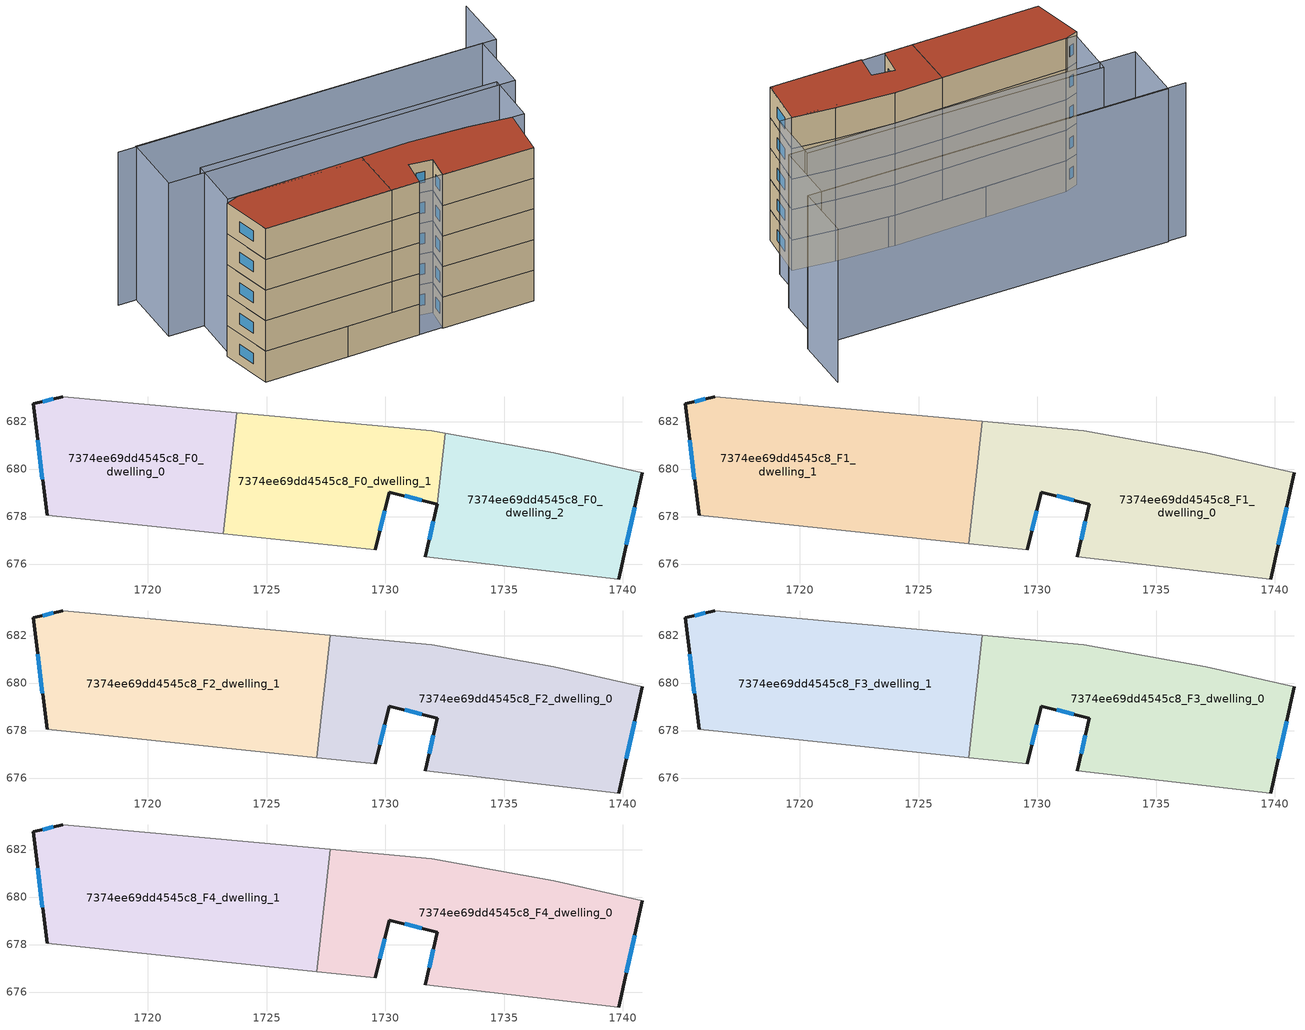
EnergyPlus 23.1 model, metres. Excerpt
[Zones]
7374ee69dd4545c8_F0_dwelling_0
 floor ground (EU_floor_Construction): 1723.75,682.37 1723.18,677.27 1715.75,678.05 1715.16,682.74 1716.41,683.05 z0
 wall outside (EU_wall_Construction): 1716.41,683.05 1715.16,682.74 1715.75,678.05 z0:3
 wall adiabatic (EU_wall_Construction): 1723.75,682.37 1716.41,683.05 / 1715.75,678.05 1723.18,677.27 z0:3
 wall to 7374ee69dd4545c8_F0_dwelling_1 (EU_wall_Construction): 1723.18,677.27 1723.75,682.37 z0:3
 window (EU_Window_Construction): 1715.35,681.22 1715.56,679.58 / 1716,682.95 1715.57,682.84 z0.98:2.02
7374ee69dd4545c8_F0_dwelling_1
 floor ground (EU_floor_Construction): 1732.52,681.51 1732.19,678.52 1730.16,679.03 1729.58,676.6 1723.18,677.27 1723.75,682.37 1731.96,681.61 z0
 wall outside (EU_wall_Construction): 1729.58,676.6 1730.16,679.03 1732.19,678.52 z0:3
 wall adiabatic (EU_wall_Construction): 1723.18,677.27 1729.58,676.6 / 1732.52,681.51 1731.96,681.61 1723.75,682.37 z0:3
 wall to 7374ee69dd4545c8_F0_dwelling_2 (EU_wall_Construction): 1732.19,678.52 1732.52,681.51 z0:3
 window (EU_Window_Construction): 1729.77,677.39 1729.97,678.24 / 1730.82,678.87 1731.53,678.69 z0.98:2.02
7374ee69dd4545c8_F0_dwelling_2
 floor ground (EU_floor_Construction): 1740.81,679.84 1739.84,675.35 1731.68,676.31 1732.19,678.51 1732.52,681.51 1737.09,680.69 z0
 wall outside (EU_wall_Construction): 1739.84,675.35 1740.81,679.84 / 1732.19,678.51 1731.68,676.31 z0:3
 wall adiabatic (EU_wall_Construction): 1740.81,679.84 1737.09,680.69 1732.52,681.51 / 1731.68,676.31 1739.84,675.35 z0:3
 window (EU_Window_Construction): 1740.16,676.81 1740.49,678.38 / 1732.02,677.8 1731.85,677.03 z0.98:2.02
7374ee69dd4545c8_F1_dwelling_0
 floor to 7374ee69dd4545c8_F0_dwelling_2 (EU_floor_Construction): 1740.81,679.84 1739.84,675.35 1731.68,676.31 1732.19,678.52 1732.52,681.51 1737.09,680.69 z3
 floor to 7374ee69dd4545c8_F0_dwelling_1 (EU_floor_Construction): 1732.52,681.51 1732.19,678.52 1730.16,679.03 1729.58,676.6 1727.11,676.86 1727.69,682.01 1731.96,681.61 z3
 wall outside (EU_wall_Construction): 1739.84,675.35 1740.81,679.84 / 1729.58,676.6 1730.16,679.03 1732.19,678.52 1731.68,676.31 z3:6
 wall adiabatic (EU_wall_Construction): 1731.68,676.31 1739.84,675.35 / 1727.11,676.86 1729.58,676.6 / 1740.81,679.84 1737.09,680.69 1731.96,681.61 1727.69,682.01 z3:6
 wall to 7374ee69dd4545c8_F1_dwelling_1 (EU_wall_Construction): 1727.69,682.01 1727.11,676.86 z3:6
 window (EU_Window_Construction): 1740.16,676.81 1740.49,678.38 / 1732.02,677.8 1731.85,677.03 / 1730.82,678.87 1731.53,678.69 / 1729.77,677.39 1729.97,678.24 z3.98:5.02
7374ee69dd4545c8_F1_dwelling_1
 floor to 7374ee69dd4545c8_F0_dwelling_0 (EU_floor_Construction): 1723.75,682.37 1723.18,677.27 1715.75,678.05 1715.16,682.74 1716.41,683.05 z3
 floor to 7374ee69dd4545c8_F0_dwelling_1 (EU_floor_Construction): 1727.69,682.01 1727.11,676.86 1723.18,677.27 1723.75,682.37 z3
 wall outside (EU_wall_Construction): 1716.41,683.05 1715.16,682.74 1715.75,678.05 z3:6
 wall adiabatic (EU_wall_Construction): 1715.75,678.05 1727.11,676.86 / 1727.69,682.01 1716.41,683.05 z3:6
 window (EU_Window_Construction): 1715.35,681.22 1715.56,679.58 / 1716,682.95 1715.57,682.84 z3.98:5.02
7374ee69dd4545c8_F2_dwelling_0
 floor to 7374ee69dd4545c8_F1_dwelling_0 (EU_floor_Construction): 1740.81,679.84 1739.84,675.35 1731.68,676.31 1732.19,678.52 1730.16,679.03 1729.58,676.6 1727.11,676.86 1727.69,682.01 1731.96,681.61 1737.09,680.69 z6
 wall outside (EU_wall_Construction): 1739.84,675.35 1740.81,679.84 / 1729.58,676.6 1730.16,679.03 1732.19,678.52 1731.68,676.31 z6:9
 wall adiabatic (EU_wall_Construction): 1731.68,676.31 1739.84,675.35 / 1727.11,676.86 1729.58,676.6 / 1740.81,679.84 1737.09,680.69 1731.96,681.61 1727.69,682.01 z6:9
 wall to 7374ee69dd4545c8_F2_dwelling_1 (EU_wall_Construction): 1727.69,682.01 1727.11,676.86 z6:9
 window (EU_Window_Construction): 1740.16,676.81 1740.49,678.38 / 1732.02,677.8 1731.85,677.03 / 1730.82,678.87 1731.53,678.69 / 1729.77,677.39 1729.97,678.24 z6.98:8.02
7374ee69dd4545c8_F2_dwelling_1
 floor to 7374ee69dd4545c8_F1_dwelling_1 (EU_floor_Construction): 1727.69,682.01 1727.11,676.86 1715.75,678.05 1715.16,682.74 1716.41,683.05 z6
 wall outside (EU_wall_Construction): 1716.41,683.05 1715.16,682.74 1715.75,678.05 z6:9
 wall adiabatic (EU_wall_Construction): 1715.75,678.05 1727.11,676.86 / 1727.69,682.01 1716.41,683.05 z6:9
 window (EU_Window_Construction): 1715.35,681.22 1715.56,679.58 / 1716,682.95 1715.57,682.84 z6.98:8.02
7374ee69dd4545c8_F3_dwelling_0
 floor to 7374ee69dd4545c8_F2_dwelling_0 (EU_floor_Construction): 1740.81,679.84 1739.84,675.35 1731.68,676.31 1732.19,678.52 1730.16,679.03 1729.58,676.6 1727.11,676.86 1727.69,682.01 1731.96,681.61 1737.09,680.69 z9
 wall outside (EU_wall_Construction): 1739.84,675.35 1740.81,679.84 / 1729.58,676.6 1730.16,679.03 1732.19,678.52 1731.68,676.31 z9:12
 wall adiabatic (EU_wall_Construction): 1731.68,676.31 1739.84,675.35 / 1727.11,676.86 1729.58,676.6 / 1740.81,679.84 1737.09,680.69 1731.96,681.61 1727.69,682.01 z9:12
 wall to 7374ee69dd4545c8_F3_dwelling_1 (EU_wall_Construction): 1727.69,682.01 1727.11,676.86 z9:12
 window (EU_Window_Construction): 1740.16,676.81 1740.49,678.38 / 1732.02,677.8 1731.85,677.03 / 1730.82,678.87 1731.53,678.69 / 1729.77,677.39 1729.97,678.24 z9.98:11.02
7374ee69dd4545c8_F3_dwelling_1
 floor to 7374ee69dd4545c8_F2_dwelling_1 (EU_floor_Construction): 1727.69,682.01 1727.11,676.86 1715.75,678.05 1715.16,682.74 1716.41,683.05 z9
 wall outside (EU_wall_Construction): 1716.41,683.05 1715.16,682.74 1715.75,678.05 z9:12
 wall adiabatic (EU_wall_Construction): 1715.75,678.05 1727.11,676.86 / 1727.69,682.01 1716.41,683.05 z9:12
 window (EU_Window_Construction): 1715.35,681.22 1715.56,679.58 / 1716,682.95 1715.57,682.84 z9.98:11.02
7374ee69dd4545c8_F4_dwelling_0
 floor to 7374ee69dd4545c8_F3_dwelling_0 (EU_floor_Construction): 1740.81,679.84 1739.84,675.35 1731.68,676.31 1732.19,678.52 1730.16,679.03 1729.58,676.6 1727.11,676.86 1727.69,682.01 1731.96,681.61 1737.09,680.69 z12
 wall outside (EU_wall_Construction): 1739.84,675.35 1740.81,679.84 / 1729.58,676.6 1730.16,679.03 1732.19,678.52 1731.68,676.31 z12:15
 wall adiabatic (EU_wall_Construction): 1731.68,676.31 1739.84,675.35 / 1727.11,676.86 1729.58,676.6 / 1740.81,679.84 1737.09,680.69 1731.96,681.61 1727.69,682.01 z12:15
 wall to 7374ee69dd4545c8_F4_dwelling_1 (EU_wall_Construction): 1727.69,682.01 1727.11,676.86 z12:15
 window (EU_Window_Construction): 1740.16,676.81 1740.49,678.38 / 1732.02,677.8 1731.85,677.03 / 1730.82,678.87 1731.53,678.69 / 1729.77,677.39 1729.97,678.24 z12.98:14.02
 roof outside (EU_roof_Construction): 1739.84,675.35 1740.81,679.84 1737.09,680.69 1731.96,681.61 1727.69,682.01 1727.11,676.86 1729.58,676.6 1730.16,679.03 1732.19,678.52 1731.68,676.31 z15
7374ee69dd4545c8_F4_dwelling_1
 floor to 7374ee69dd4545c8_F3_dwelling_1 (EU_floor_Construction): 1727.69,682.01 1727.11,676.86 1715.75,678.05 1715.16,682.74 1716.41,683.05 z12
 wall outside (EU_wall_Construction): 1716.41,683.05 1715.16,682.74 1715.75,678.05 z12:15
 wall adiabatic (EU_wall_Construction): 1715.75,678.05 1727.11,676.86 / 1727.69,682.01 1716.41,683.05 z12:15
 window (EU_Window_Construction): 1715.35,681.22 1715.56,679.58 / 1716,682.95 1715.57,682.84 z12.98:14.02
 roof outside (EU_roof_Construction): 1727.11,676.86 1727.69,682.01 1716.41,683.05 1715.16,682.74 1715.75,678.05 z15
shading: 1715.75,678.05 1739.86,675.52 / 1746.4,694.68 1745.79,689.52 / 1745.79,689.52 1711.91,693.5 / 1741.85,679.71 1715.52,683.17 / 1715.52,683.17 1716.16,688.05 / 1716.16,688.05 1742.49,684.59 / 1742.49,684.59 1741.85,679.71 / 1713.54,693.41 1744.54,689.68 / 1744.54,689.68 1743.85,683.95 / 1743.85,683.95 1712.85,687.68 / 1712.85,687.68 1713.54,693.41 z0:15
[Building]
EU S2 Campaign: North Axis=0; Terrain=City; Solar Distribution=FullExterior
[Site:Location]
Bologna: Latitude=44.5; Longitude=11.25; Time Zone=1; Elevation=37
[SizingPeriod:WeatherFileDays]
AnnualSizingPeriod: Begin Month=1; Begin Day of Month=1; End Month=12; End Day of Month=31; Day of Week for Start Day=Monday; Use Weather File Daylight Saving Period=No; Use Weather File Rain and Snow Indicators=No
[MATERIAL]
EU_InternalMass_Material: Roughness=MediumRough; Thickness=0.1; Conductivity=1; Density=1800; Specific Heat=900; Thermal Absorptance=0.9; Solar Absorptance=0.7; Visible Absorptance=0.7
[MATERIAL:NOMASS] Roughness=MediumRough; Thermal Absorptance=0.9; Solar Absorptance=0.7; Visible Absorptance=0.7
Name | Thermal Resistance
EU_wall_NoMass | 0.905828
EU_roof_NoMass | 0.37593
EU_floor_NoMass | 0.67114
[WINDOWMATERIAL:SIMPLEGLAZINGSYSTEM]
EU_Window_SimpleGlazing: UFactor=4.52486; Solar Heat Gain Coefficient=0.85; Visible Transmittance=0.85
[CONSTRUCTION]
EU_wall_Construction: EU_wall_NoMass
EU_roof_Construction: EU_roof_NoMass
EU_floor_Construction: EU_floor_NoMass
EU_Window_Construction: EU_Window_SimpleGlazing
EU_InternalMass_Construction: EU_InternalMass_Material
[ZONE] Type=1; Multiplier=1; Ceiling Height=autocalculate; Floor Area=autocalculate; Part of Total Floor Area=Yes
Name | Volume
7374ee69dd4545c8_F0_dwelling_0 | 122.292
7374ee69dd4545c8_F1_dwelling_0; 7374ee69dd4545c8_F2_dwelling_0; 7374ee69dd4545c8_F3_dwelling_0; 7374ee69dd4545c8_F4_dwelling_0 | 183.423
7374ee69dd4545c8_F0_dwelling_1 | 121.414
7374ee69dd4545c8_F1_dwelling_1; 7374ee69dd4545c8_F2_dwelling_1; 7374ee69dd4545c8_F3_dwelling_1; 7374ee69dd4545c8_F4_dwelling_1 | 183.426
7374ee69dd4545c8_F0_dwelling_2 | 123.165
[INTERNALMASS] Construction=EU_InternalMass_Construction
Name | Zone or ZoneList | Surface Area
7374ee69dd4545c8_F0_dwelling_0_EU_InternalMass | 7374ee69dd4545c8_F0_dwelling_0 | 40.764
7374ee69dd4545c8_F0_dwelling_1_EU_InternalMass | 7374ee69dd4545c8_F0_dwelling_1 | 40.4716
7374ee69dd4545c8_F0_dwelling_2_EU_InternalMass | 7374ee69dd4545c8_F0_dwelling_2 | 41.0546
7374ee69dd4545c8_F1_dwelling_0_EU_InternalMass | 7374ee69dd4545c8_F1_dwelling_0 | 61.1397
7374ee69dd4545c8_F1_dwelling_1_EU_InternalMass | 7374ee69dd4545c8_F1_dwelling_1 | 61.1425
7374ee69dd4545c8_F2_dwelling_0_EU_InternalMass | 7374ee69dd4545c8_F2_dwelling_0 | 61.1397
7374ee69dd4545c8_F2_dwelling_1_EU_InternalMass | 7374ee69dd4545c8_F2_dwelling_1 | 61.1425
7374ee69dd4545c8_F3_dwelling_0_EU_InternalMass | 7374ee69dd4545c8_F3_dwelling_0 | 61.1397
7374ee69dd4545c8_F3_dwelling_1_EU_InternalMass | 7374ee69dd4545c8_F3_dwelling_1 | 61.1425
7374ee69dd4545c8_F4_dwelling_0_EU_InternalMass | 7374ee69dd4545c8_F4_dwelling_0 | 61.1397
7374ee69dd4545c8_F4_dwelling_1_EU_InternalMass | 7374ee69dd4545c8_F4_dwelling_1 | 61.1425
[OTHEREQUIPMENT] Fuel Type=Electricity; Design Level Calculation Method=Watts/Area; Power per Zone Floor Area=1; Fraction Latent=0; Fraction Radiant=0; Fraction Lost=0; Carbon Dioxide Generation Rate=0; EndUse Subcategory=EU_Step8_InternalGains
Name | Zone or ZoneList or Space or SpaceList | Schedule
EU_Step8_InternalGain_7374ee69dd4545c8_F0_dwelling_0_f000 | 7374ee69dd4545c8_F0_dwelling_0 | EU_Step8_GainSchedule_7374ee69dd4545c8_F0_dwelling_0_f000
EU_Step8_InternalGain_7374ee69dd4545c8_F0_dwelling_1_f000 | 7374ee69dd4545c8_F0_dwelling_1 | EU_Step8_GainSchedule_7374ee69dd4545c8_F0_dwelling_1_f000
EU_Step8_InternalGain_7374ee69dd4545c8_F0_dwelling_2_f000 | 7374ee69dd4545c8_F0_dwelling_2 | EU_Step8_GainSchedule_7374ee69dd4545c8_F0_dwelling_2_f000
EU_Step8_InternalGain_7374ee69dd4545c8_F1_dwelling_0_f000 | 7374ee69dd4545c8_F1_dwelling_0 | EU_Step8_GainSchedule_7374ee69dd4545c8_F1_dwelling_0_f000
EU_Step8_InternalGain_7374ee69dd4545c8_F1_dwelling_1_f000 | 7374ee69dd4545c8_F1_dwelling_1 | EU_Step8_GainSchedule_7374ee69dd4545c8_F1_dwelling_1_f000
EU_Step8_InternalGain_7374ee69dd4545c8_F2_dwelling_0_f000 | 7374ee69dd4545c8_F2_dwelling_0 | EU_Step8_GainSchedule_7374ee69dd4545c8_F2_dwelling_0_f000
EU_Step8_InternalGain_7374ee69dd4545c8_F2_dwelling_1_f000 | 7374ee69dd4545c8_F2_dwelling_1 | EU_Step8_GainSchedule_7374ee69dd4545c8_F2_dwelling_1_f000
EU_Step8_InternalGain_7374ee69dd4545c8_F3_dwelling_0_f000 | 7374ee69dd4545c8_F3_dwelling_0 | EU_Step8_GainSchedule_7374ee69dd4545c8_F3_dwelling_0_f000
EU_Step8_InternalGain_7374ee69dd4545c8_F3_dwelling_1_f000 | 7374ee69dd4545c8_F3_dwelling_1 | EU_Step8_GainSchedule_7374ee69dd4545c8_F3_dwelling_1_f000
EU_Step8_InternalGain_7374ee69dd4545c8_F4_dwelling_0_f000 | 7374ee69dd4545c8_F4_dwelling_0 | EU_Step8_GainSchedule_7374ee69dd4545c8_F4_dwelling_0_f000
EU_Step8_InternalGain_7374ee69dd4545c8_F4_dwelling_1_f000 | 7374ee69dd4545c8_F4_dwelling_1 | EU_Step8_GainSchedule_7374ee69dd4545c8_F4_dwelling_1_f000
[ZONEVENTILATION:DESIGNFLOWRATE] Schedule=EU_AlwaysOn; Design Flow Rate Calculation Method=AirChanges/Hour; Air Changes per Hour=0.73129; Ventilation Type=Natural; Fan Pressure Rise=0; Fan Total Efficiency=1; Constant Term Coefficient=1; Temperature Term Coefficient=0; Velocity Term Coefficient=0; Velocity Squared Term Coefficient=0; Minimum Indoor Temperature=-100; Maximum Indoor Temperature=100; Delta Temperature=-100; Minimum Outdoor Temperature=-100; Maximum Outdoor Temperature=100; Maximum Wind Speed=40
Name | Zone or ZoneList or Space or SpaceList
EU_ConstantAir_7374ee69dd4545c8_F0_dwelling_0 | 7374ee69dd4545c8_F0_dwelling_0
EU_ConstantAir_7374ee69dd4545c8_F0_dwelling_1 | 7374ee69dd4545c8_F0_dwelling_1
EU_ConstantAir_7374ee69dd4545c8_F0_dwelling_2 | 7374ee69dd4545c8_F0_dwelling_2
EU_ConstantAir_7374ee69dd4545c8_F1_dwelling_0 | 7374ee69dd4545c8_F1_dwelling_0
EU_ConstantAir_7374ee69dd4545c8_F1_dwelling_1 | 7374ee69dd4545c8_F1_dwelling_1
EU_ConstantAir_7374ee69dd4545c8_F2_dwelling_0 | 7374ee69dd4545c8_F2_dwelling_0
EU_ConstantAir_7374ee69dd4545c8_F2_dwelling_1 | 7374ee69dd4545c8_F2_dwelling_1
EU_ConstantAir_7374ee69dd4545c8_F3_dwelling_0 | 7374ee69dd4545c8_F3_dwelling_0
EU_ConstantAir_7374ee69dd4545c8_F3_dwelling_1 | 7374ee69dd4545c8_F3_dwelling_1
EU_ConstantAir_7374ee69dd4545c8_F4_dwelling_0 | 7374ee69dd4545c8_F4_dwelling_0
EU_ConstantAir_7374ee69dd4545c8_F4_dwelling_1 | 7374ee69dd4545c8_F4_dwelling_1
[HVACTEMPLATE:THERMOSTAT] Constant Heating Setpoint=20; Constant Cooling Setpoint=50
EU_HeatOnly_7374ee69dd4545c8_F0_dwelling_0; EU_HeatOnly_7374ee69dd4545c8_F0_dwelling_1; EU_HeatOnly_7374ee69dd4545c8_F0_dwelling_2; EU_HeatOnly_7374ee69dd4545c8_F1_dwelling_0; EU_HeatOnly_7374ee69dd4545c8_F1_dwelling_1; EU_HeatOnly_7374ee69dd4545c8_F2_dwelling_0; EU_HeatOnly_7374ee69dd4545c8_F2_dwelling_1; EU_HeatOnly_7374ee69dd4545c8_F3_dwelling_0; EU_HeatOnly_7374ee69dd4545c8_F3_dwelling_1; EU_HeatOnly_7374ee69dd4545c8_F4_dwelling_0; EU_HeatOnly_7374ee69dd4545c8_F4_dwelling_1
[HVACTEMPLATE:ZONE:IDEALLOADSAIRSYSTEM] System Availability Schedule=EU_AlwaysOn; Maximum Heating Supply Air Temperature=50; Minimum Cooling Supply Air Temperature=13; Maximum Heating Supply Air Humidity Ratio=0.0156; Minimum Cooling Supply Air Humidity Ratio=0.0077; Heating Limit=NoLimit; Cooling Limit=NoLimit; Heating Availability Schedule=EU_AlwaysOn; Cooling Availability Schedule=EU_CoolingOff; Dehumidification Control Type=ConstantSensibleHeatRatio; Cooling Sensible Heat Ratio=0.7; Dehumidification Setpoint=60; Humidification Control Type=None; Humidification Setpoint=30; Outdoor Air Method=None; Outdoor Air Flow Rate per Person=0.00944; Outdoor Air Flow Rate per Zone Floor Area=0; Outdoor Air Flow Rate per Zone=0; Demand Controlled Ventilation Type=None; Outdoor Air Economizer Type=NoEconomizer; Heat Recovery Type=None; Sensible Heat Recovery Effectiveness=0.7; Latent Heat Recovery Effectiveness=0.65
Name | Template Thermostat
7374ee69dd4545c8_F0_dwelling_0 | EU_HeatOnly_7374ee69dd4545c8_F0_dwelling_0
7374ee69dd4545c8_F0_dwelling_1 | EU_HeatOnly_7374ee69dd4545c8_F0_dwelling_1
7374ee69dd4545c8_F0_dwelling_2 | EU_HeatOnly_7374ee69dd4545c8_F0_dwelling_2
7374ee69dd4545c8_F1_dwelling_0 | EU_HeatOnly_7374ee69dd4545c8_F1_dwelling_0
7374ee69dd4545c8_F1_dwelling_1 | EU_HeatOnly_7374ee69dd4545c8_F1_dwelling_1
7374ee69dd4545c8_F2_dwelling_0 | EU_HeatOnly_7374ee69dd4545c8_F2_dwelling_0
7374ee69dd4545c8_F2_dwelling_1 | EU_HeatOnly_7374ee69dd4545c8_F2_dwelling_1
7374ee69dd4545c8_F3_dwelling_0 | EU_HeatOnly_7374ee69dd4545c8_F3_dwelling_0
7374ee69dd4545c8_F3_dwelling_1 | EU_HeatOnly_7374ee69dd4545c8_F3_dwelling_1
7374ee69dd4545c8_F4_dwelling_0 | EU_HeatOnly_7374ee69dd4545c8_F4_dwelling_0
7374ee69dd4545c8_F4_dwelling_1 | EU_HeatOnly_7374ee69dd4545c8_F4_dwelling_1
[SIZING:ZONE] Zone Cooling Design Supply Air Temperature Input Method=SupplyAirTemperature; Zone Cooling Design Supply Air Temperature=13; Zone Heating Design Supply Air Temperature Input Method=SupplyAirTemperature; Zone Heating Design Supply Air Temperature=50; Zone Cooling Design Supply Air Humidity Ratio=0.008; Zone Heating Design Supply Air Humidity Ratio=0.008; Cooling Design Air Flow Method=DesignDay; Cooling Design Air Flow Rate=0; Cooling Minimum Air Flow per Zone Floor Area=0.000762; Cooling Minimum Air Flow=0; Cooling Minimum Air Flow Fraction=0.2; Heating Design Air Flow Method=DesignDay; Heating Design Air Flow Rate=0; Heating Maximum Air Flow per Zone Floor Area=0.002032; Heating Maximum Air Flow=0.141576; Heating Maximum Air Flow Fraction=0.3; Account for Dedicated Outdoor Air System=No; Dedicated Outdoor Air System Control Strategy=NeutralSupplyAir; Dedicated Outdoor Air Low Setpoint Temperature for Design=autosize; Dedicated Outdoor Air High Setpoint Temperature for Design=autosize; Zone Load Sizing Method=Sensible Load Only No Latent Load; Zone Latent Cooling Design Supply Air Humidity Ratio Input Method=HumidityRatioDifference; Zone Cooling Design Supply Air Humidity Ratio Difference=0.005; Zone Latent Heating Design Supply Air Humidity Ratio Input Method=HumidityRatioDifference; Zone Humidification Design Supply Air Humidity Ratio Difference=0.005
7374ee69dd4545c8_F0_dwelling_0; 7374ee69dd4545c8_F0_dwelling_1; 7374ee69dd4545c8_F0_dwelling_2; 7374ee69dd4545c8_F1_dwelling_0; 7374ee69dd4545c8_F1_dwelling_1; 7374ee69dd4545c8_F2_dwelling_0; 7374ee69dd4545c8_F2_dwelling_1; 7374ee69dd4545c8_F3_dwelling_0; 7374ee69dd4545c8_F3_dwelling_1; 7374ee69dd4545c8_F4_dwelling_0; 7374ee69dd4545c8_F4_dwelling_1
[SCHEDULE:CONSTANT]
Name | Hourly Value
EU_AlwaysOn | 1
EU_CoolingOff | 0
[SCHEDULE:FILE] Column Number=1; Rows to Skip at Top=0; Number of Hours of Data=8760; Column Separator=Comma; Interpolate to Timestep=No; Minutes per Item=60; Adjust Schedule for Daylight Savings=Yes
Name | File
EU_Step8_GainSchedule_7374ee69dd4545c8_F0_dwelling_0_f000 | ../../schedules/7374ee69dd4545c8/7374ee69dd4545c8_F0_dwelling_0_f000_gain.csv
EU_Step8_GainSchedule_7374ee69dd4545c8_F0_dwelling_1_f000 | ../../schedules/7374ee69dd4545c8/7374ee69dd4545c8_F0_dwelling_1_f000_gain.csv
EU_Step8_GainSchedule_7374ee69dd4545c8_F0_dwelling_2_f000 | ../../schedules/7374ee69dd4545c8/7374ee69dd4545c8_F0_dwelling_2_f000_gain.csv
EU_Step8_GainSchedule_7374ee69dd4545c8_F1_dwelling_0_f000 | ../../schedules/7374ee69dd4545c8/7374ee69dd4545c8_F1_dwelling_0_f000_gain.csv
EU_Step8_GainSchedule_7374ee69dd4545c8_F1_dwelling_1_f000 | ../../schedules/7374ee69dd4545c8/7374ee69dd4545c8_F1_dwelling_1_f000_gain.csv
EU_Step8_GainSchedule_7374ee69dd4545c8_F2_dwelling_0_f000 | ../../schedules/7374ee69dd4545c8/7374ee69dd4545c8_F2_dwelling_0_f000_gain.csv
EU_Step8_GainSchedule_7374ee69dd4545c8_F2_dwelling_1_f000 | ../../schedules/7374ee69dd4545c8/7374ee69dd4545c8_F2_dwelling_1_f000_gain.csv
EU_Step8_GainSchedule_7374ee69dd4545c8_F3_dwelling_0_f000 | ../../schedules/7374ee69dd4545c8/7374ee69dd4545c8_F3_dwelling_0_f000_gain.csv
EU_Step8_GainSchedule_7374ee69dd4545c8_F3_dwelling_1_f000 | ../../schedules/7374ee69dd4545c8/7374ee69dd4545c8_F3_dwelling_1_f000_gain.csv
EU_Step8_GainSchedule_7374ee69dd4545c8_F4_dwelling_0_f000 | ../../schedules/7374ee69dd4545c8/7374ee69dd4545c8_F4_dwelling_0_f000_gain.csv
EU_Step8_GainSchedule_7374ee69dd4545c8_F4_dwelling_1_f000 | ../../schedules/7374ee69dd4545c8/7374ee69dd4545c8_F4_dwelling_1_f000_gain.csv
